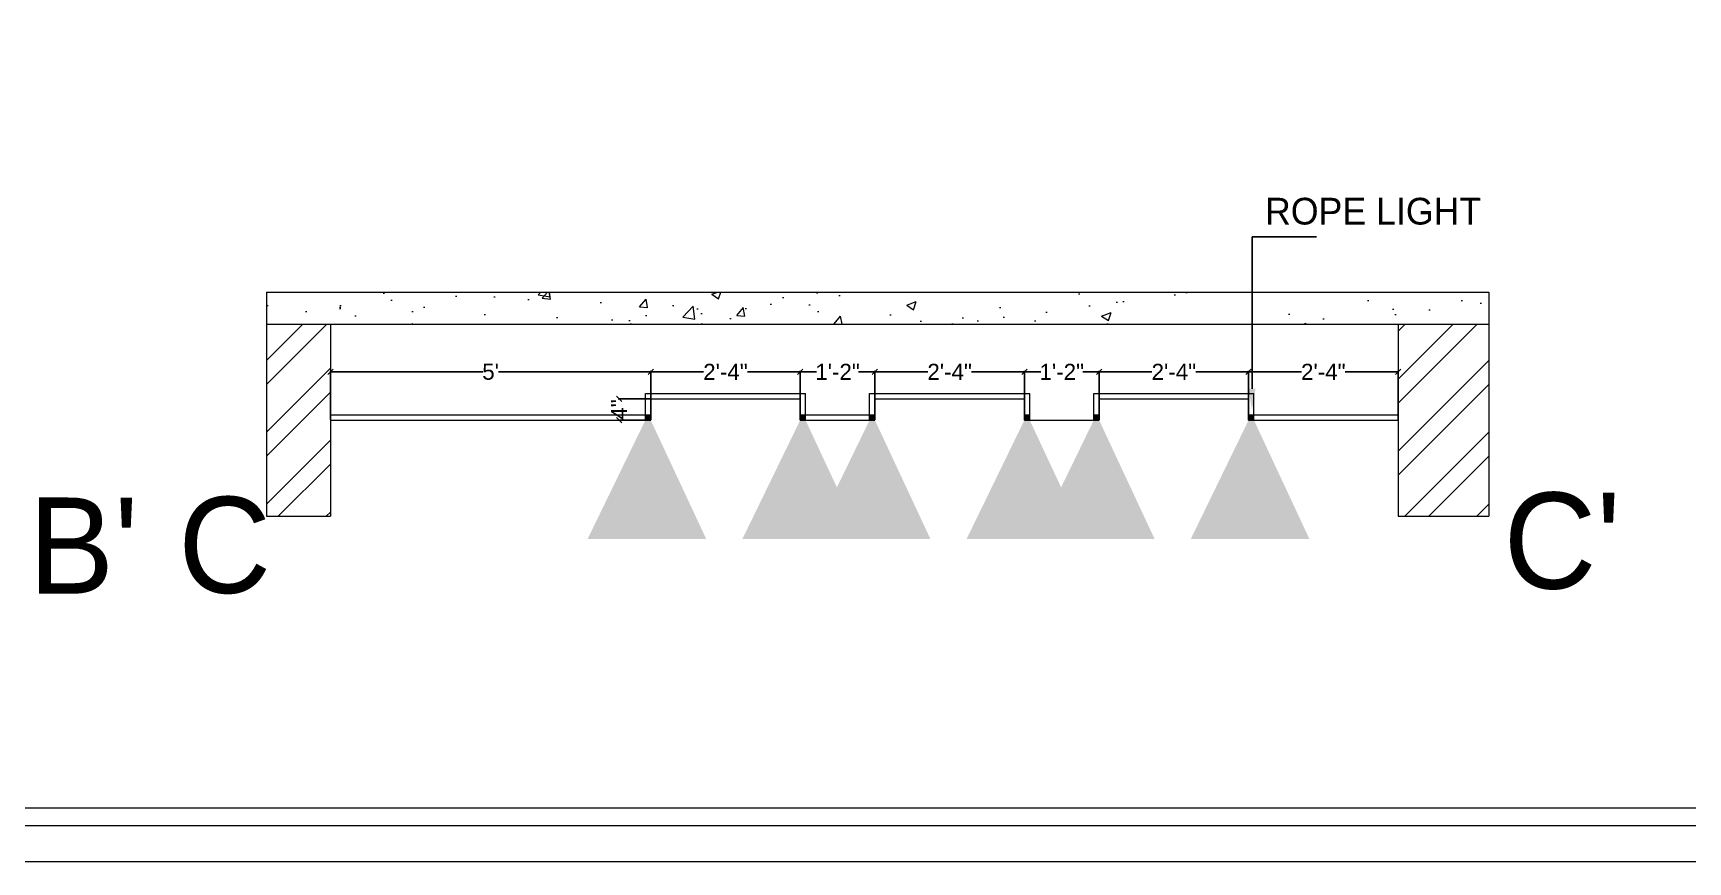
# Model space of a CAD drawing. Header units: inches. Extents: x -4677 to 18437, y -5264 to 2453.
# Drawn here: x 3620.5 to 3930.5, y -83 to 72.2 of the extents above; entities that cross this region are included whole.
import ezdxf
from ezdxf import colors
from ezdxf.entities.mleader import LeaderData, LeaderLine
from ezdxf.math import Vec2, Vec3

# ---------------------------------------------------------------- set-up
doc = ezdxf.new("R2010")
doc.units = ezdxf.units.IN
doc.layers.add('FURNI', color=140, linetype='Continuous', lineweight=18)
doc.layers.add('IEL-HATCH-002', color=7, linetype='Continuous')
doc.styles.add('HEMI', font='stylu.ttf')
doc.styles.get("Standard").update_dxf_attribs({"font": 'arial.ttf'})
doc.dimstyles.get("Standard").update_dxf_attribs({"dimtxt": 3, "dimasz": 1, "dimexe": 0.18, "dimexo": 0.0625, "dimgap": 0.09, "dimtad": 0, "dimdec": 1, "dimzin": 0, "dimdsep": 46, "dimlunit": 4, "dimtxsty": 'Standard', "dimblk": 'OBLIQUE', "dimcen": 0.09, "dimclrd": 5, "dimclre": 5, "dimclrt": 5, "dimadec": 0, "dimazin": 0, "dimtfac": 1, "dimtdec": 1, "dimtofl": 0, "dimtmove": 0, "dimatfit": 3, "dimldrblk": 'OBLIQUE', "dimfxl": 1, "dimtolj": 1, "dimtzin": 0, "dimarcsym": 0})

# ---------------------------------------------------------------- blocks, each defined once
blk = doc.blocks.new('_Oblique')
at = {"color": 0, "linetype": 'ByBlock', "lineweight": -2}
blk.add_line((-0.5, -0.5), (0.5, 0.5), dxfattribs=at)
blk = doc.blocks.new('*D179')
at = {"color": 5, "lineweight": -2, "transparency": 16777216}
for p, q in [((3676.21, -0.24), (3676.21, 8.92)), ((3676.21, 8.74), (3704.74, 8.74)), ((3736.21, 8.74), (3707.68, 8.74)), ((3736.21, -0.24), (3736.21, 8.92))]:
    blk.add_line(p, q, dxfattribs=at)
at = {"layer": 'Defpoints', "color": 0, "transparency": 16777216}
for p in [(3736.21, 8.74), (3676.21, -0.31), (3736.21, -0.31)]:
    blk.add_point(p, dxfattribs=at)
at = {"color": 5, "lineweight": -2, "transparency": 16777216, "rotation": 180}
blk.add_blockref('_Oblique', (3676.21, 8.74), dxfattribs=at)
at = {"color": 5, "lineweight": -2, "transparency": 16777216}
blk.add_blockref('_Oblique', (3736.21, 8.74), dxfattribs=at)
at = {"color": 5, "lineweight": 5, "transparency": 16777216, "insert": (3706.21, 8.74), "char_height": 3, "attachment_point": 5}
blk.add_mtext("\\A1;5'", dxfattribs=at)
blk = doc.blocks.new('*D180')
at = {"color": 5, "lineweight": -2, "transparency": 16777216}
for p, q in [((3736.21, -0.24), (3736.21, 8.92)), ((3736.21, 8.74), (3746.11, 8.74)), ((3764.21, 8.74), (3754.31, 8.74)), ((3764.21, -0.24), (3764.21, 8.92))]:
    blk.add_line(p, q, dxfattribs=at)
at = {"layer": 'Defpoints', "color": 0, "transparency": 16777216}
for p in [(3764.21, 8.74), (3736.21, -0.31), (3764.21, -0.31)]:
    blk.add_point(p, dxfattribs=at)
at = {"color": 5, "lineweight": -2, "transparency": 16777216, "rotation": 180}
blk.add_blockref('_Oblique', (3736.21, 8.74), dxfattribs=at)
at = {"color": 5, "lineweight": -2, "transparency": 16777216}
blk.add_blockref('_Oblique', (3764.21, 8.74), dxfattribs=at)
at = {"color": 5, "lineweight": 5, "transparency": 16777216, "insert": (3750.21, 8.74), "char_height": 3, "attachment_point": 5}
blk.add_mtext('\\A1;2\'-4"', dxfattribs=at)
blk = doc.blocks.new('*D181')
at = {"color": 5, "lineweight": -2, "transparency": 16777216}
for p, q in [((3764.21, -0.24), (3764.21, 8.92)), ((3764.21, 8.74), (3767.27, 8.74)), ((3778.21, 8.74), (3775.15, 8.74)), ((3778.21, -0.24), (3778.21, 8.92))]:
    blk.add_line(p, q, dxfattribs=at)
at = {"layer": 'Defpoints', "color": 0, "transparency": 16777216}
for p in [(3778.21, 8.74), (3764.21, -0.31), (3778.21, -0.31)]:
    blk.add_point(p, dxfattribs=at)
at = {"color": 5, "lineweight": -2, "transparency": 16777216, "rotation": 180}
blk.add_blockref('_Oblique', (3764.21, 8.74), dxfattribs=at)
at = {"color": 5, "lineweight": -2, "transparency": 16777216}
blk.add_blockref('_Oblique', (3778.21, 8.74), dxfattribs=at)
at = {"color": 5, "lineweight": 5, "transparency": 16777216, "insert": (3771.21, 8.74), "char_height": 3, "attachment_point": 5}
blk.add_mtext('\\A1;1\'-2"', dxfattribs=at)
blk = doc.blocks.new('*D182')
at = {"color": 5, "lineweight": -2, "transparency": 16777216}
for p, q in [((3778.21, -0.24), (3778.21, 8.92)), ((3778.21, 8.74), (3788.11, 8.74)), ((3806.21, 8.74), (3796.31, 8.74)), ((3806.21, -0.24), (3806.21, 8.92))]:
    blk.add_line(p, q, dxfattribs=at)
at = {"layer": 'Defpoints', "color": 0, "transparency": 16777216}
for p in [(3806.21, 8.74), (3778.21, -0.31), (3806.21, -0.31)]:
    blk.add_point(p, dxfattribs=at)
at = {"color": 5, "lineweight": -2, "transparency": 16777216, "rotation": 180}
blk.add_blockref('_Oblique', (3778.21, 8.74), dxfattribs=at)
at = {"color": 5, "lineweight": -2, "transparency": 16777216}
blk.add_blockref('_Oblique', (3806.21, 8.74), dxfattribs=at)
at = {"color": 5, "lineweight": 5, "transparency": 16777216, "insert": (3792.21, 8.74), "char_height": 3, "attachment_point": 5}
blk.add_mtext('\\A1;2\'-4"', dxfattribs=at)
blk = doc.blocks.new('*D183')
at = {"color": 5, "lineweight": -2, "transparency": 16777216}
for p, q in [((3806.21, -0.24), (3806.21, 8.92)), ((3806.21, 8.74), (3809.27, 8.74)), ((3820.21, 8.74), (3817.15, 8.74)), ((3820.21, -0.24), (3820.21, 8.92))]:
    blk.add_line(p, q, dxfattribs=at)
at = {"layer": 'Defpoints', "color": 0, "transparency": 16777216}
for p in [(3820.21, 8.74), (3806.21, -0.31), (3820.21, -0.31)]:
    blk.add_point(p, dxfattribs=at)
at = {"color": 5, "lineweight": -2, "transparency": 16777216, "rotation": 180}
blk.add_blockref('_Oblique', (3806.21, 8.74), dxfattribs=at)
at = {"color": 5, "lineweight": -2, "transparency": 16777216}
blk.add_blockref('_Oblique', (3820.21, 8.74), dxfattribs=at)
at = {"color": 5, "lineweight": 5, "transparency": 16777216, "insert": (3813.21, 8.74), "char_height": 3, "attachment_point": 5}
blk.add_mtext('\\A1;1\'-2"', dxfattribs=at)
blk = doc.blocks.new('*D184')
at = {"color": 5, "lineweight": -2, "transparency": 16777216}
for p, q in [((3820.21, -0.24), (3820.21, 8.92)), ((3820.21, 8.74), (3830.11, 8.74)), ((3848.21, 8.74), (3838.31, 8.74)), ((3848.21, -0.24), (3848.21, 8.92))]:
    blk.add_line(p, q, dxfattribs=at)
at = {"layer": 'Defpoints', "color": 0, "transparency": 16777216}
for p in [(3848.21, 8.74), (3820.21, -0.31), (3848.21, -0.31)]:
    blk.add_point(p, dxfattribs=at)
at = {"color": 5, "lineweight": -2, "transparency": 16777216, "rotation": 180}
blk.add_blockref('_Oblique', (3820.21, 8.74), dxfattribs=at)
at = {"color": 5, "lineweight": -2, "transparency": 16777216}
blk.add_blockref('_Oblique', (3848.21, 8.74), dxfattribs=at)
at = {"color": 5, "lineweight": 5, "transparency": 16777216, "insert": (3834.21, 8.74), "char_height": 3, "attachment_point": 5}
blk.add_mtext('\\A1;2\'-4"', dxfattribs=at)
blk = doc.blocks.new('*D185')
at = {"color": 5, "lineweight": -2, "transparency": 16777216}
for p, q in [((3848.21, -0.24), (3848.21, 8.92)), ((3848.21, 8.74), (3858.11, 8.74)), ((3876.21, 8.74), (3866.31, 8.74)), ((3876.21, -0.24), (3876.21, 8.92))]:
    blk.add_line(p, q, dxfattribs=at)
at = {"layer": 'Defpoints', "color": 0, "transparency": 16777216}
for p in [(3876.21, 8.74), (3848.21, -0.31), (3876.21, -0.31)]:
    blk.add_point(p, dxfattribs=at)
at = {"color": 5, "lineweight": -2, "transparency": 16777216, "rotation": 180}
blk.add_blockref('_Oblique', (3848.21, 8.74), dxfattribs=at)
at = {"color": 5, "lineweight": -2, "transparency": 16777216}
blk.add_blockref('_Oblique', (3876.21, 8.74), dxfattribs=at)
at = {"color": 5, "lineweight": 5, "transparency": 16777216, "insert": (3862.21, 8.74), "char_height": 3, "attachment_point": 5}
blk.add_mtext('\\A1;2\'-4"', dxfattribs=at)
blk = doc.blocks.new('*D186')
at = {"color": 5, "lineweight": -2, "transparency": 16777216}
for p, q in [((3736.15, 3.69), (3730.09, 3.69)), ((3730.27, 3.69), (3730.27, 3.57)), ((3736.15, -0.31), (3730.09, -0.31)), ((3730.27, -0.31), (3730.27, -0.18))]:
    blk.add_line(p, q, dxfattribs=at)
at = {"layer": 'Defpoints', "color": 0, "transparency": 16777216}
for p in [(3736.21, 3.69), (3730.27, -0.31), (3736.21, -0.31)]:
    blk.add_point(p, dxfattribs=at)
at = {"color": 5, "lineweight": -2, "transparency": 16777216}
for p, rotation in [((3730.27, 3.69), 90), ((3730.27, -0.31), 270)]:
    blk.add_blockref('_Oblique', p, dxfattribs=dict(at, rotation=rotation))
at = {"color": 5, "lineweight": 5, "transparency": 16777216, "insert": (3730.27, 1.69), "char_height": 3, "attachment_point": 5, "rotation": 90}
blk.add_mtext('\\A1;4"', dxfattribs=at)

msp = doc.modelspace()

# ---------------------------------------------------------------- hatches: boundary and pattern name
at = {"layer": 'IEL-HATCH-002', "lineweight": 5, "true_color": 0x939598, "transparency": 33554687}
h = msp.add_hatch(dxfattribs=at)
h.set_pattern_fill('AR-CONC', color=252, scale=0.1)
h.set_pattern_definition([(50, (1390.376, 94.366), (18.21847, -1.59391), [1.905, -20.955]), (355, (1390.376, 94.366), (-3.52434, 19.10568), [1.524, -16.76406]), (100.45144, (1391.894, 94.233), (14.69412, 17.51178), [1.619, -17.80902]), (46.1842, (1390.376, 99.446), (27.1079, -4.20423), [2.8575, -31.4325]), (96.6356, (1392.635, 99.096), (23.7404, 24.7426), [2.4285, -26.71356]), (351.1842, (1390.376, 99.446), (23.7404, 24.7426), [2.286, -25.14597]), (21, (1392.916, 98.176), (15.16144, -10.22652), [1.905, -20.955]), (326, (1392.916, 98.176), (6.1802, 18.4188), [1.524, -16.764]), (71.45144, (1394.18, 97.324), (21.34164, 8.19228), [1.619, -17.809]), (37.5, (1390.376, 94.366), (0.30886, 8.455504), [0, -16.5608, 0, -17.018, 0, -16.8275]), (7.5, (1390.376, 94.366), (6.681966, 10.018057), [0, -9.7028, 0, -16.1798, 0, -6.4135]), (327.5, (1384.712, 94.366), (13.55906, -0.572874), [0, -6.35, 0, -19.812, 0, -26.289]), (317.5, (1382.172, 94.366), (14.81292, 2.54265), [0, -8.255, 0, -13.1572, 0, -18.669])])
h.paths.add_polyline_path([(3893.21, 23.69), (3664.21, 23.69), (3664.21, 17.69), (3893.21, 17.69)])
at = {"layer": 'IEL-HATCH-002', "lineweight": 5, "true_color": 0xf7abae, "transparency": 33554687}
h = msp.add_hatch(dxfattribs=at)
h.set_pattern_fill('ANSI32', color=241)
h.set_pattern_definition([(45, (1390.376, 94.366), (-6.735192, 6.735192), []), (45, (1394.866, 94.366), (-6.735192, 6.735192), [])])
h.paths.add_polyline_path([(3676.21, 17.69), (3664.21, 17.69), (3664.21, -18.31), (3676.21, -18.31)])
h.paths.add_polyline_path([(3893.21, 17.69), (3876.21, 17.69), (3876.21, -18.31), (3893.21, -18.31)])
at = {"layer": 'IEL-HATCH-002', "lineweight": 5, "true_color": 0xf4ee51, "transparency": 33554687}
h = msp.add_hatch(color=41, dxfattribs=at)
h.dxf.hatch_style = 1
h.paths.add_polyline_path([(3736.21, 0.69), (3735.21, 0.69), (3735.21, -0.31), (3736.21, -0.31)])
h = msp.add_hatch(color=41, dxfattribs=at)
h.dxf.hatch_style = 1
h.paths.add_polyline_path([(3765.21, 0.69), (3764.21, 0.69), (3764.21, -0.31), (3765.21, -0.31)])
h = msp.add_hatch(color=41, dxfattribs=at)
h.dxf.hatch_style = 1
h.paths.add_polyline_path([(3778.21, 0.69), (3777.21, 0.69), (3777.21, -0.31), (3778.21, -0.31)])
h = msp.add_hatch(color=41, dxfattribs=at)
h.dxf.hatch_style = 1
h.paths.add_polyline_path([(3807.21, 0.69), (3806.21, 0.69), (3806.21, -0.31), (3807.21, -0.31)])
h = msp.add_hatch(color=41, dxfattribs=at)
h.dxf.hatch_style = 1
h.paths.add_polyline_path([(3820.21, 0.69), (3819.21, 0.69), (3819.21, -0.31), (3820.21, -0.31)])
h = msp.add_hatch(color=41, dxfattribs=at)
h.dxf.hatch_style = 1
h.paths.add_polyline_path([(3849.21, 0.69), (3848.21, 0.69), (3848.21, -0.31), (3849.21, -0.31)])
at = {"layer": 'IEL-HATCH-002', "lineweight": 5, "transparency": 33554687}
h = msp.add_hatch(color=256, dxfattribs=at)
h.dxf.hatch_style = 1
h.set_gradient(color1=(250, 246, 245), color2=(255, 255, 0), name='INVCURVED')
h.paths.add_polyline_path([(3736.21, -0.31), (3735.21, -0.31), (3724.38, -22.57), (3746.61, -22.57)])
h = msp.add_hatch(color=256, dxfattribs=at)
h.dxf.hatch_style = 1
h.set_gradient(color1=(250, 246, 245), color2=(255, 255, 0), name='INVCURVED')
h.paths.add_polyline_path([(3765.21, -0.31), (3764.21, -0.31), (3753.38, -22.57), (3775.61, -22.57)])
h = msp.add_hatch(color=256, dxfattribs=at)
h.dxf.hatch_style = 1
h.set_gradient(color1=(250, 246, 245), color2=(255, 255, 0), name='INVCURVED')
h.paths.add_polyline_path([(3778.21, -0.31), (3777.21, -0.31), (3766.38, -22.57), (3788.61, -22.57)])
h = msp.add_hatch(color=256, dxfattribs=at)
h.dxf.hatch_style = 1
h.set_gradient(color1=(250, 246, 245), color2=(255, 255, 0), name='INVCURVED')
h.paths.add_polyline_path([(3807.21, -0.31), (3806.21, -0.31), (3795.38, -22.57), (3817.61, -22.57)])
h = msp.add_hatch(color=256, dxfattribs=at)
h.dxf.hatch_style = 1
h.set_gradient(color1=(250, 246, 245), color2=(255, 255, 0), name='INVCURVED')
h.paths.add_polyline_path([(3820.21, -0.31), (3819.21, -0.31), (3808.38, -22.57), (3830.61, -22.57)])
h = msp.add_hatch(color=256, dxfattribs=at)
h.dxf.hatch_style = 1
h.set_gradient(color1=(250, 246, 245), color2=(255, 255, 0), name='INVCURVED')
h.paths.add_polyline_path([(3849.21, -0.31), (3848.21, -0.31), (3837.38, -22.57), (3859.61, -22.57)])

# ---------------------------------------------------------------- linework, layer by layer
at = {"lineweight": 5}
for p, q in [((3664.21, 23.69), (3893.21, 23.69)), ((3664.21, 23.69), (3664.21, -18.31)), ((3893.21, 23.69), (3893.21, -18.31)), ((3664.21, 17.69), (3893.21, 17.69)), ((3676.21, 17.69), (3676.21, -18.31)), ((3876.21, 17.69), (3876.21, -18.31)), ((3735.21, -0.31), (3735.21, 4.69)), ((3735.21, 4.69), (3765.21, 4.69)), ((3736.21, -0.31), (3736.21, 3.69)), ((3736.21, 3.69), (3764.21, 3.69)), ((3764.21, -0.31), (3764.21, 3.69)), ((3765.21, -0.31), (3765.21, 4.69)), ((3777.21, -0.31), (3777.21, 4.69)), ((3777.21, 4.69), (3807.21, 4.69)), ((3778.21, -0.31), (3778.21, 3.69)), ((3778.21, 3.69), (3806.21, 3.69)), ((3806.21, -0.31), (3806.21, 3.69)), ((3807.21, -0.31), (3807.21, 4.69)), ((3819.21, -0.31), (3819.21, 4.69)), ((3819.21, 4.69), (3849.21, 4.69)), ((3820.21, -0.31), (3820.21, 3.69)), ((3820.21, 3.69), (3848.21, 3.69)), ((3848.21, -0.31), (3848.21, 3.69)), ((3849.21, -0.31), (3849.21, 4.69)), ((3676.21, 0.69), (3736.21, 0.69)), ((3735.21, -0.31), (3735.21, 0.69)), ((3735.21, 0.69), (3736.21, 0.69)), ((3764.21, 0.69), (3765.21, 0.69)), ((3764.21, 0.69), (3778.21, 0.69)), ((3765.21, -0.31), (3765.21, 0.69)), ((3777.21, -0.31), (3777.21, 0.69)), ((3777.21, 0.69), (3778.21, 0.69)), ((3806.21, 0.69), (3807.21, 0.69)), ((3807.21, -0.31), (3807.21, 0.69)), ((3819.21, -0.31), (3819.21, 0.69)), ((3819.21, 0.69), (3820.21, 0.69)), ((3848.21, 0.69), (3849.21, 0.69)), ((3848.21, 0.69), (3876.21, 0.69)), ((3849.21, -0.31), (3849.21, 0.69)), ((3676.21, -0.31), (3736.21, -0.31)), ((3764.21, -0.31), (3778.21, -0.31)), ((3806.21, -0.31), (3820.21, -0.31)), ((3848.21, -0.31), (3876.21, -0.31)), ((3664.21, -18.31), (3676.21, -18.31)), ((3876.21, -18.31), (3893.21, -18.31))]:
    msp.add_line(p, q, dxfattribs=at)
at = {"layer": 'FURNI', "color": 18, "lineweight": 5, "true_color": 0x000000}
for points in [[(3219.63, -83.03), (3219.63, 724.67), (4349.92, 724.67), (4349.92, -83.03)], [(3226.35, -76.3), (3226.35, 717.94), (4343.19, 717.94), (4343.19, -76.3)], [(3229.72, -72.94), (3229.72, 714.58), (4339.83, 714.58), (4339.83, -72.94)]]:
    msp.add_lwpolyline(points, close=True, dxfattribs=at)

# ---------------------------------------------------------------- texts
at = {"color": 5, "lineweight": 5, "insert": (3851.29, 41.33), "char_height": 5, "width": 57.0108, "attachment_point": 1, "rotation": 359.9906, "style": 'HEMI'}
msp.add_mtext('ROPE LIGHT', dxfattribs=at)
at = {"color": 240, "lineweight": 5, "true_color": 0xed1f24, "char_height": 18, "width": 10.3511, "attachment_point": 1, "rotation": 359.9906, "style": 'HEMI'}
for s, insert in [("B'", (3619.62, -14.79)), ('C', (3647.7, -14.67)), ("C'", (3895.98, -13.86))]:
    msp.add_mtext(s, dxfattribs=dict(at, insert=insert))

# ---------------------------------------------------------------- dimensions: what is measured, and where the dimension line sits
at = {"lineweight": 5}
for base, p1, p2, picture, middle in [((3736.21, 8.74), (3676.21, -0.31), (3736.21, -0.31), '*D179', (3706.21, 8.74)), ((3764.21, 8.74), (3736.21, -0.31), (3764.21, -0.31), '*D180', (3750.21, 8.74))]:
    dim = msp.add_linear_dim(base=base, p1=p1, p2=p2, dimstyle='Standard', dxfattribs=at)
    dim.commit()
    dim.dimension.update_dxf_attribs({"geometry": picture, "text_midpoint": middle})
for base, p1, p2, picture, middle in [((3778.21, 8.74), (3764.21, -0.31), (3778.21, -0.31), '*D181', (3771.21, 8.74)), ((3806.21, 8.74), (3778.21, -0.31), (3806.21, -0.31), '*D182', (3792.21, 8.74)), ((3820.21, 8.74), (3806.21, -0.31), (3820.21, -0.31), '*D183', (3813.21, 8.74)), ((3848.21, 8.74), (3820.21, -0.31), (3848.21, -0.31), '*D184', (3834.21, 8.74)), ((3876.21, 8.74), (3848.21, -0.31), (3876.21, -0.31), '*D185', (3862.21, 8.74))]:
    dim = msp.add_linear_dim(base=base, p1=p1, p2=p2, dimstyle='Standard', override={"dimtmove": 1}, dxfattribs=at)
    dim.commit()
    dim.dimension.update_dxf_attribs({"geometry": picture, "text_midpoint": middle})
dim = msp.add_linear_dim(base=(3730.27, -0.31), p1=(3736.21, 3.69), p2=(3736.21, -0.31), angle=90, dimstyle='Standard', dxfattribs=at)
dim.commit()
dim.dimension.update_dxf_attribs({"geometry": '*D186', "text_midpoint": (3730.27, 1.69)})

# ---------------------------------------------------------------- leaders
at = {"color": 5, "lineweight": 5}
ml = msp.add_multileader_mtext('Standard', dxfattribs=at)
ml.set_content('', color=5)
ml.set_leader_properties()
ml.build(insert=Vec2(0, 0))
ctx = ml.context
ctx.base_point, ctx.plane_origin, ctx.plane_x_axis, ctx.plane_y_axis = Vec3(3864.94, 34), Vec3(3848.85, 1.58), Vec3(-1, 0), Vec3(0, -1)
ctx.text_align_type = 2
notes = []
notes.append((ctx, [(0, (1, 1, 0), (3848.89, 34), (1, 0), 12.05, [(0, [(3848.85, 1.58)], 0, [])])]))
ctx.mtext.insert, ctx.mtext.text_direction, ctx.mtext.rotation, ctx.mtext.alignment, ctx.mtext.flow_direction = Vec3(3862.94, 32), Vec3(-1, 0), 3.141593, 3, 5
for ctx, leaders in notes:
    for number, flags, end, landing, length, lines in leaders:
        leader = LeaderData()
        leader.index, (leader.has_last_leader_line, leader.has_dogleg_vector, leader.attachment_direction) = number, flags
        leader.last_leader_point, leader.dogleg_vector, leader.dogleg_length = Vec3(end), Vec3(landing), length
        for number, points, colour, breaks in lines:
            line = LeaderLine()
            line.index, line.vertices, line.color, line.breaks = number, Vec3.list(points), colors.encode_raw_color(colour), breaks
            leader.lines.append(line)
        ctx.leaders.append(leader)

doc.saveas('drawing.dxf')
